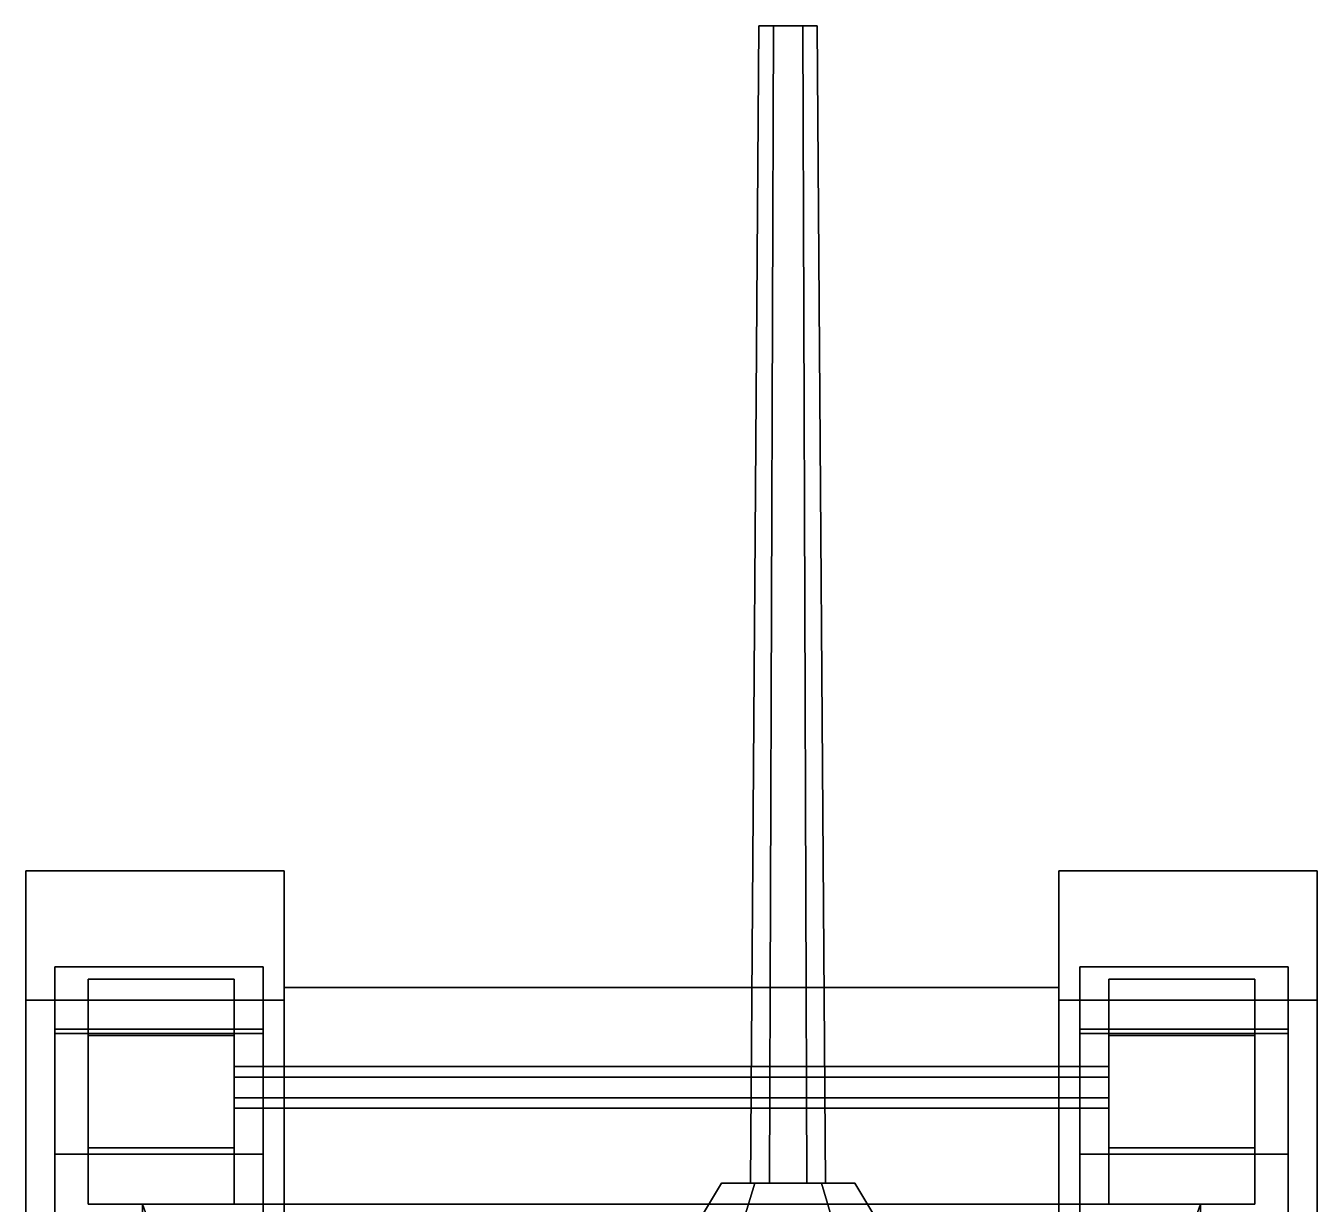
# Model space of a CAD drawing. Header units: millimetres. Extents: x -1.55 to 7, y -2.96 to 5.2.
# Drawn here: x -1.55 to 1.55, y 2.37 to 5.2 of the extents above; entities that cross this region are included whole.
import ezdxf

# ---------------------------------------------------------------- set-up
doc = ezdxf.new("R2010")
doc.units = ezdxf.units.MM
for name, color, linetype in [('gun', 1, 'Continuous'), ('mudguards', 4, 'Continuous'), ('sleeve', 5, 'Continuous'), ('tracks', 6, 'Continuous'), ('wheels', 2, 'Continuous')]:
    doc.layers.add(name, color=color, linetype=linetype)

msp = doc.modelspace()

# ---------------------------------------------------------------- linework, layer by layer
for points in [[(-0.93, 2.32, 0.38), (-0.93, -2.39, 0.38), (-0.93, -2.89, 0.84), (-0.93, 2.89, 0.71)], [(0.93, 2.89, 0.71), (0.93, 2.32, 0.38), (-0.93, 2.32, 0.38), (-0.93, 2.89, 0.71)], [(-0.93, 2.89, 0.71), (-0.93, -2.89, 0.84), (-0.93, -2.6, 1.11), (-0.93, 2.37, 1.11)], [(0.93, 2.37, 1.11), (0.93, 2.89, 0.71), (-0.93, 2.89, 0.71), (-0.93, 2.37, 1.11)], [(0.93, -2.89, 0.84), (0.93, -2.39, 0.38), (0.93, 2.32, 0.38), (0.93, 2.89, 0.71)], [(0.93, -2.6, 1.11), (0.93, -2.89, 0.84), (0.93, 2.89, 0.71), (0.93, 2.37, 1.11)], [(-1.27, 2.37, 1.11), (-1.27, -0.17, 1.11), (-0.87, -0.17, 1.96), (-0.87, 1.25, 1.96)], [(0.87, 1.25, 1.96), (1.27, 2.37, 1.11), (-1.27, 2.37, 1.11), (-0.87, 1.25, 1.96)], [(-0.93, 2.37, 1.11), (-0.93, -2.6, 1.11), (-1.27, -2.6, 1.11), (-1.27, 2.37, 1.11)], [(0.87, -0.17, 1.96), (1.27, -0.17, 1.11), (1.27, 2.37, 1.11), (0.87, 1.25, 1.96)], [(1.27, 2.37, 1.11), (1.27, -2.6, 1.11), (0.93, -2.6, 1.11), (0.93, 2.37, 1.11)]]:
    msp.add_3dface(points)
at = {"layer": 'gun'}
for points in [[(0.245, 5.2, 1.6406), (0.21, 5.2, 1.58), (0.19, 2.42, 1.58), (0.235, 2.42, 1.6579)], [(0.21, 5.2, 1.58), (0.245, 5.2, 1.5194), (0.235, 2.42, 1.5021), (0.19, 2.42, 1.58)], [(0.35, 5.2, 1.58), (0.21, 5.2, 1.58), (0.245, 5.2, 1.6406), (0.315, 5.2, 1.6406)], [(0.315, 5.2, 1.5194), (0.245, 5.2, 1.5194), (0.21, 5.2, 1.58), (0.35, 5.2, 1.58)], [(0.315, 5.2, 1.6406), (0.245, 5.2, 1.6406), (0.235, 2.42, 1.6579), (0.325, 2.42, 1.6579)], [(0.245, 5.2, 1.5194), (0.315, 5.2, 1.5194), (0.325, 2.42, 1.5021), (0.235, 2.42, 1.5021)], [(0.35, 5.2, 1.58), (0.315, 5.2, 1.6406), (0.325, 2.42, 1.6579), (0.37, 2.42, 1.58)], [(0.315, 5.2, 1.5194), (0.35, 5.2, 1.58), (0.37, 2.42, 1.58), (0.325, 2.42, 1.5021)]]:
    msp.add_3dface(points, dxfattribs=at)
at = {"layer": 'mudguards'}
for points in [[(-0.93, 2.86, 1.11), (-0.93, 3.17, 0.76), (-1.55, 3.17, 0.76), (-1.55, 2.86, 1.11)], [(-1.55, 2.86, 1.11), (-1.55, 3.17, 0.76), (-0.93, 3.17, 0.76), (-0.93, 2.86, 1.11)], [(-0.93, 2.37, 1.11), (-0.93, 2.89, 0.71), (-0.93, 3.17, 0.76), (-0.93, 2.86, 1.11)], [(-0.93, 2.86, 1.11), (-0.93, 3.17, 0.76), (-0.93, 2.89, 0.71), (-0.93, 2.37, 1.11)], [(1.55, 2.86, 1.11), (1.55, 3.17, 0.76), (0.93, 3.17, 0.76), (0.93, 2.86, 1.11)], [(0.93, 2.86, 1.11), (0.93, 3.17, 0.76), (1.55, 3.17, 0.76), (1.55, 2.86, 1.11)], [(0.93, 2.37, 1.11), (0.93, 2.89, 0.71), (0.93, 3.17, 0.76), (0.93, 2.86, 1.11)], [(0.93, 2.86, 1.11), (0.93, 3.17, 0.76), (0.93, 2.89, 0.71), (0.93, 2.37, 1.11)], [(-0.93, -2.7, 1.11), (-0.93, 2.86, 1.11), (-1.55, 2.86, 1.11), (-1.55, -2.7, 1.11)], [(-1.55, -2.7, 1.11), (-1.55, 2.86, 1.11), (-0.93, 2.86, 1.11), (-0.93, -2.7, 1.11)], [(0.93, -2.7, 1.11), (0.93, 2.86, 1.11), (1.55, 2.86, 1.11), (1.55, -2.7, 1.11)], [(1.55, -2.7, 1.11), (1.55, 2.86, 1.11), (0.93, 2.86, 1.11), (0.93, -2.7, 1.11)]]:
    msp.add_3dface(points, dxfattribs=at)
at = {"layer": 'sleeve'}
for points in [[(0.2, 2.42, 1.7186), (0.12, 2.42, 1.58), (0.06, 2.32, 1.58), (0.17, 2.32, 1.7705)], [(0.12, 2.42, 1.58), (0.2, 2.42, 1.4414), (0.17, 2.32, 1.3895), (0.06, 2.32, 1.58)], [(0.44, 2.42, 1.58), (0.12, 2.42, 1.58), (0.2, 2.42, 1.7186), (0.36, 2.42, 1.7186)], [(0.36, 2.42, 1.4414), (0.2, 2.42, 1.4414), (0.12, 2.42, 1.58), (0.44, 2.42, 1.58)], [(0.36, 2.42, 1.7186), (0.2, 2.42, 1.7186), (0.17, 2.32, 1.7705), (0.39, 2.32, 1.7705)], [(0.2, 2.42, 1.4414), (0.36, 2.42, 1.4414), (0.39, 2.32, 1.3895), (0.17, 2.32, 1.3895)], [(0.44, 2.42, 1.58), (0.36, 2.42, 1.7186), (0.39, 2.32, 1.7705), (0.5, 2.32, 1.58)], [(0.36, 2.42, 1.4414), (0.44, 2.42, 1.58), (0.5, 2.32, 1.58), (0.39, 2.32, 1.3895)]]:
    msp.add_3dface(points, dxfattribs=at)
at = {"layer": 'tracks'}
for points in [[(-1.48, 2.78, 0.4), (-1.48, 2.94, 0.67), (-0.98, 2.94, 0.67), (-0.98, 2.78, 0.4)], [(-0.98, 2.78, 0.4), (-0.98, 2.94, 0.67), (-1.48, 2.94, 0.67), (-1.48, 2.78, 0.4)], [(-1.48, 2.94, 0.67), (-1.48, 2.79, 0.93), (-0.98, 2.79, 0.93), (-0.98, 2.94, 0.67)], [(-0.98, 2.94, 0.67), (-0.98, 2.79, 0.93), (-1.48, 2.79, 0.93), (-1.48, 2.94, 0.67)], [(0.98, 2.78, 0.4), (0.98, 2.94, 0.67), (1.48, 2.94, 0.67), (1.48, 2.78, 0.4)], [(1.48, 2.78, 0.4), (1.48, 2.94, 0.67), (0.98, 2.94, 0.67), (0.98, 2.78, 0.4)], [(0.98, 2.94, 0.67), (0.98, 2.79, 0.93), (1.48, 2.79, 0.93), (1.48, 2.94, 0.67)], [(1.48, 2.94, 0.67), (1.48, 2.79, 0.93), (0.98, 2.79, 0.93), (0.98, 2.94, 0.67)], [(-0.98, 2.79, 0.93), (-0.98, 2.49, 0.93), (-1.48, 2.49, 0.93), (-1.48, 2.79, 0.93)], [(-1.48, 2.79, 0.93), (-1.48, 2.49, 0.93), (-0.98, 2.49, 0.93), (-0.98, 2.79, 0.93)], [(-1.48, 1.87), (-1.48, 2.78, 0.4), (-0.98, 2.78, 0.4), (-0.98, 1.87)], [(-0.98, 1.87), (-0.98, 2.78, 0.4), (-1.48, 2.78, 0.4), (-1.48, 1.87)], [(1.48, 2.79, 0.93), (1.48, 2.49, 0.93), (0.98, 2.49, 0.93), (0.98, 2.79, 0.93)], [(0.98, 2.79, 0.93), (0.98, 2.49, 0.93), (1.48, 2.49, 0.93), (1.48, 2.79, 0.93)], [(0.98, 1.87), (0.98, 2.78, 0.4), (1.48, 2.78, 0.4), (1.48, 1.87)], [(1.48, 1.87), (1.48, 2.78, 0.4), (0.98, 2.78, 0.4), (0.98, 1.87)], [(-1.48, 2.49, 0.93), (-1.48, 1.87, 0.89), (-0.98, 1.87, 0.89), (-0.98, 2.49, 0.93)], [(-0.98, 2.49, 0.93), (-0.98, 1.87, 0.89), (-1.48, 1.87, 0.89), (-1.48, 2.49, 0.93)], [(1.48, 2.49, 0.93), (1.48, 1.87, 0.89), (0.98, 1.87, 0.89), (0.98, 2.49, 0.93)], [(0.98, 2.49, 0.93), (0.98, 1.87, 0.89), (1.48, 1.87, 0.89), (1.48, 2.49, 0.93)]]:
    msp.add_3dface(points, dxfattribs=at)
at = {"layer": 'wheels'}
for points in [[(-1.05, 2.775, 0.9038), (-1.05, 2.91, 0.67), (-1.4, 2.91, 0.67), (-1.4, 2.775, 0.9038)], [(-1.05, 2.91, 0.67), (-1.05, 2.775, 0.4362), (-1.4, 2.775, 0.4362), (-1.4, 2.91, 0.67)], [(-1.4, 2.505, 0.9038), (-1.4, 2.775, 0.9038), (-1.4, 2.91, 0.67), (-1.4, 2.37, 0.67)], [(-1.4, 2.37, 0.67), (-1.4, 2.91, 0.67), (-1.4, 2.775, 0.4362), (-1.4, 2.505, 0.4362)], [(-1.05, 2.37, 0.67), (-1.05, 2.91, 0.67), (-1.05, 2.775, 0.9038), (-1.05, 2.505, 0.9038)], [(-1.05, 2.505, 0.4362), (-1.05, 2.775, 0.4362), (-1.05, 2.91, 0.67), (-1.05, 2.37, 0.67)], [(1.05, 2.505, 0.9038), (1.05, 2.775, 0.9038), (1.05, 2.91, 0.67), (1.05, 2.37, 0.67)], [(1.4, 2.775, 0.9038), (1.4, 2.91, 0.67), (1.05, 2.91, 0.67), (1.05, 2.775, 0.9038)], [(1.05, 2.37, 0.67), (1.05, 2.91, 0.67), (1.05, 2.775, 0.4362), (1.05, 2.505, 0.4362)], [(1.4, 2.91, 0.67), (1.4, 2.775, 0.4362), (1.05, 2.775, 0.4362), (1.05, 2.91, 0.67)], [(1.4, 2.37, 0.67), (1.4, 2.91, 0.67), (1.4, 2.775, 0.9038), (1.4, 2.505, 0.9038)], [(1.4, 2.505, 0.4362), (1.4, 2.775, 0.4362), (1.4, 2.91, 0.67), (1.4, 2.37, 0.67)], [(-1.05, 2.505, 0.9038), (-1.05, 2.775, 0.9038), (-1.4, 2.775, 0.9038), (-1.4, 2.505, 0.9038)], [(-1.05, 2.775, 0.4362), (-1.05, 2.505, 0.4362), (-1.4, 2.505, 0.4362), (-1.4, 2.775, 0.4362)], [(1.4, 2.775, 0.4362), (1.4, 2.505, 0.4362), (1.05, 2.505, 0.4362), (1.05, 2.775, 0.4362)], [(1.4, 2.505, 0.9038), (1.4, 2.775, 0.9038), (1.05, 2.775, 0.9038), (1.05, 2.505, 0.9038)], [(1.05, 2.675, 0.7133), (1.05, 2.7, 0.67), (-1.05, 2.7, 0.67), (-1.05, 2.675, 0.7133)], [(1.05, 2.7, 0.67), (1.05, 2.675, 0.6267), (-1.05, 2.675, 0.6267), (-1.05, 2.7, 0.67)], [(1.05, 2.625, 0.7133), (1.05, 2.675, 0.7133), (-1.05, 2.675, 0.7133), (-1.05, 2.625, 0.7133)], [(1.05, 2.675, 0.6267), (1.05, 2.625, 0.6267), (-1.05, 2.625, 0.6267), (-1.05, 2.675, 0.6267)], [(1.05, 2.6, 0.67), (1.05, 2.625, 0.7133), (-1.05, 2.625, 0.7133), (-1.05, 2.6, 0.67)], [(1.05, 2.625, 0.6267), (1.05, 2.6, 0.67), (-1.05, 2.6, 0.67), (-1.05, 2.625, 0.6267)], [(-1.05, 2.37, 0.67), (-1.05, 2.505, 0.9038), (-1.4, 2.505, 0.9038), (-1.4, 2.37, 0.67)], [(-1.05, 2.505, 0.4362), (-1.05, 2.37, 0.67), (-1.4, 2.37, 0.67), (-1.4, 2.505, 0.4362)], [(1.4, 2.37, 0.67), (1.4, 2.505, 0.9038), (1.05, 2.505, 0.9038), (1.05, 2.37, 0.67)], [(1.4, 2.505, 0.4362), (1.4, 2.37, 0.67), (1.05, 2.37, 0.67), (1.05, 2.505, 0.4362)]]:
    msp.add_3dface(points, dxfattribs=at)

doc.saveas('drawing.dxf')
